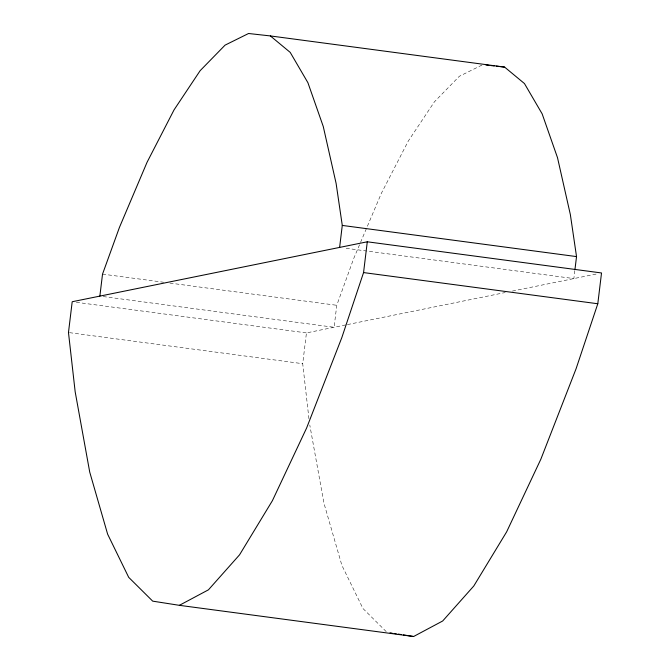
<?xml version="1.0" encoding="UTF-8"?>
<svg xmlns="http://www.w3.org/2000/svg" width="670" height="670" viewBox="0 0 670 670"><rect width="100%" height="100%" fill="white"/><g stroke="black" fill="none" stroke-linecap="round" stroke-linejoin="round"><path stroke-width="0.5" stroke-dasharray="3.35 2.51" d="M308.945 418.775L302.714 363.693L306.441 332.906L346.398 324.783M481.914 65.116L459.327 76.296L434.394 101.848L408.281 141.06L381.28 193.488L353.685 258.57L336.767 305.294L334.104 327.287L100.894 296.249M574.835 270.588L573.863 278.586L343.769 247.967M347.428 324.582L505.214 292.53M512.391 291.073L597.431 273.796M102.527 274.122L163.673 282.254M169.895 283.083L336.767 305.294M76.347 302.287L306.441 332.906M69.504 332.663L302.714 363.693M386.222 631.601L362.947 608.511L341.876 565.329L323.962 503.245L309.783 424.989"/><path stroke-width="1" d="M99.864 296.115L102.527 274.122L119.444 227.398L147.04 162.316L174.041 109.888L200.146 70.677L225.087 45.125L248.57 33.5L270.362 35.929L504.611 67.101L524.459 83.557L542.156 113.867L557.507 157.693L570.346 214.559L576.527 256.593L574.952 269.583M339.623 247.414L342.278 225.422L336.106 183.387L323.267 126.521L307.907 82.695L290.21 52.386L270.362 35.929M179.376 605.328L208.429 589.835L239.55 554.827L272.397 500.691L306.609 428.013L341.826 337.596L363.559 272.581L367.286 241.795L601.526 272.966L597.799 303.753L576.074 368.768L540.857 459.185L506.637 531.863L473.791 585.999L442.677 620.998L413.616 636.5L179.376 605.328L152.701 601.149L128.699 577.339L107.627 534.158L89.721 472.074L75.166 391.757L68.474 332.521L72.201 301.734L367.286 241.795M485.934 65.015L489.041 65.367M491.118 65.593L494.234 65.945M496.311 66.171L504.611 67.101M342.278 225.422L576.527 256.593M363.559 272.581L597.799 303.753M390.024 632.807L392.076 633.125M394.128 633.443L396.179 633.77M398.231 634.088L401.313 634.574M403.357 634.892L413.616 636.5"/></g></svg>
